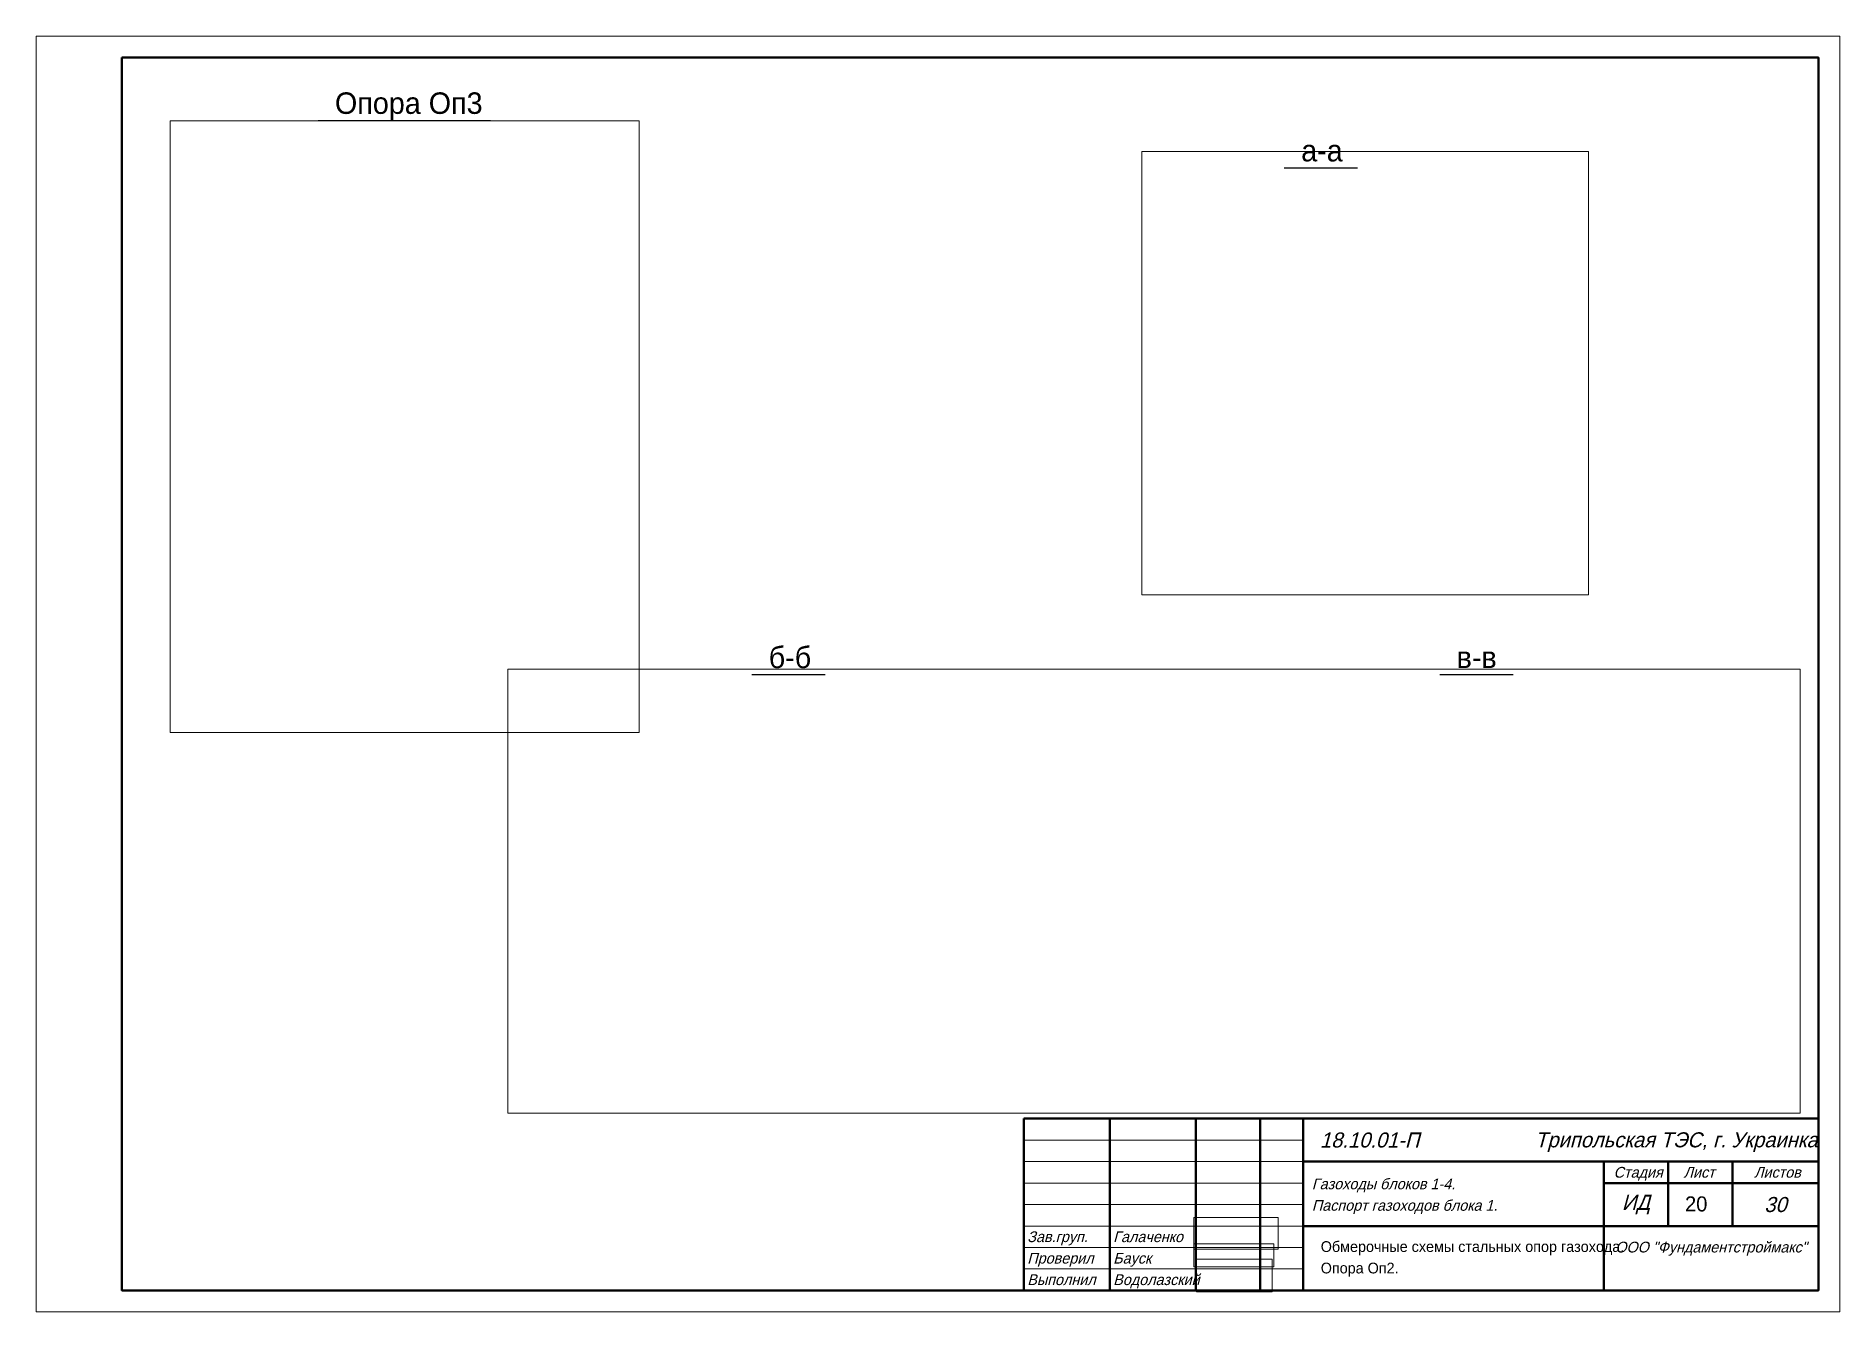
# Paper-space layout 'Лист 03 (4)' of a CAD drawing. Header units: millimetres. Extents: x 1010 to 1430, y 13 to 310.
import ezdxf
from ezdxf.enums import TextEntityAlignment as Align

# ---------------------------------------------------------------- set-up
doc = ezdxf.new("R2010")
doc.units = ezdxf.units.MM
for name, color, linetype, lineweight in [('АС.Перегородки', 121, 'Continuous', 30), ('Невидимые', 10, 'Continuous', 0), ('Основные линии', 50, 'Continuous', 50), ('Тонкие линии', 130, 'Continuous', 20), ('Утолщенные линии', 201, 'Continuous', 35)]:
    doc.layers.add(name, color=color, linetype=linetype, lineweight=lineweight)
doc.styles.add('AltoText', font='mipgost.shx')
doc.styles.add('AltoTextC', font='mipgost.shx', dxfattribs={"oblique": 15})
picture_1 = doc.add_image_def('image1.png', size_in_pixel=(944, 271))
picture_2 = doc.add_image_def('image2.png', size_in_pixel=(548, 207))
picture_3 = doc.add_image_def('image3.png', size_in_pixel=(553, 239))

# ---------------------------------------------------------------- blocks, each defined once
blk = doc.blocks.new('dfgbdfhetrhhtherh')
at = {"layer": 'Невидимые', "ltscale": 200}
image = blk.add_image(picture_2, insert=(-0.36, 9.37), size_in_units=(19.59, 7.4), dxfattribs=at)
image.dxf.flags = 15
image = blk.add_image(picture_1, insert=(-0.36, 5.29), size_in_units=(18.63, 5.35), dxfattribs=at)
image.dxf.flags = 15
image = blk.add_image(picture_3, insert=(0.26, -0.49), size_in_units=(17.56, 7.59), dxfattribs=at)
image.dxf.flags = 15
blk = doc.blocks.new('vfgbrebeb')
at = {"layer": 'Основные линии'}
for p, q in [((-185, 40), (0, 40)), ((-185, 0), (-185, 40)), ((-165, 0), (-165, 40)), ((-145, 0), (-145, 40)), ((-130, 0), (-130, 40)), ((-120, 0), (-120, 40)), ((-120, 30), (0, 30)), ((-50, 30), (-50, 0)), ((-35, 15), (-35, 30)), ((-20, 15), (-20, 30)), ((-50, 25), (0, 25)), ((-120, 15), (0, 15))]:
    blk.add_line(p, q, dxfattribs=at)
at = {"layer": 'Тонкие линии'}
for p, q in [((0, 0), (0, 40)), ((-185, 35), (-120, 35)), ((-185, 30), (-120, 30)), ((-185, 25), (-120, 25)), ((-185, 20), (-120, 20)), ((-185, 15), (-120, 15)), ((-185, 10), (-120, 10)), ((-185, 5), (-120, 5)), ((-185, 0), (0, 0))]:
    blk.add_line(p, q, dxfattribs=at)
at = {"layer": 'Тонкие линии', "ltscale": 100}
blk.add_blockref('dfgbdfhetrhhtherh', (-145.04, 0.2), dxfattribs=at)
at = {"layer": 'Утолщенные линии', "ltscale": 200, "style": 'AltoTextC', "oblique": 15}
for s, height, p in [('18.10.01-П', 3.5, (-116.07, 35.02)), ('Трипольская ТЭС, г. Украинка', 3.5, (-65.99, 35.06)), ('Газоходы блоков 1-4.', 2.5, (-117.95, 24.8)), ('Паспорт газоходов блока 1.', 2.5, (-117.95, 19.8)), ('Зав.груп.', 2.5, (-184.21, 12.5)), ('Галаченко', 2.5, (-164.21, 12.5)), ('Проверил', 2.5, (-184.21, 7.5)), ('Бауск', 2.5, (-164.21, 7.5)), ('Выполнил', 2.5, (-184.21, 2.5)), ('Водолазский', 2.5, (-164.21, 2.5))]:
    blk.add_text(s, height=height, dxfattribs=at).set_placement(p, align=Align.MIDDLE_LEFT)
at = {"layer": 'Утолщенные линии', "style": 'AltoTextC', "oblique": 15}
for s, p in [('Стадия', (-47.69, 27.5)), ('Лист', (-31.41, 27.5)), ('Листов', (-15, 27.5))]:
    blk.add_text(s, height=2.5, dxfattribs=at).set_placement(p, align=Align.MIDDLE_LEFT)
at = {"layer": 'Утолщенные линии', "ltscale": 200, "style": 'AltoTextC', "oblique": 15}
for s, height, p in [('ИД', 3.5, (-42.5, 20)), ('30', 3.5, (-10, 20)), ('ООО "Фундаментстроймакс"', 2.5, (-25, 9.81))]:
    blk.add_text(s, height=height, dxfattribs=at).set_placement(p, align=Align.MIDDLE)

psp = doc.layouts.new('Лист 03 (4)')

# ---------------------------------------------------------------- linework, layer by layer
at = {"layer": 'АС.Перегородки', "ltscale": 100}
for p, q in [((1075.61, 289.98), (1115.72, 289.98)), ((1300.58, 278.93), (1317.66, 278.93)), ((1176.61, 160.99), (1193.68, 160.99)), ((1336.78, 160.99), (1353.85, 160.99))]:
    psp.add_line(p, q, dxfattribs=at)
at = {"layer": 'Основные линии'}
psp.add_lwpolyline([(1029.95, 304.62), (1424.95, 304.62), (1424.95, 17.62), (1029.95, 17.62)], close=True, dxfattribs=at)
at = {"layer": 'Тонкие линии'}
psp.add_lwpolyline([(1009.95, 12.62), (1429.95, 12.62), (1429.95, 309.62), (1009.95, 309.62)], close=True, dxfattribs=at)

# ---------------------------------------------------------------- block references
psp.add_blockref('vfgbrebeb', (1424.95, 17.62), dxfattribs=at)

# ---------------------------------------------------------------- texts
at = {"layer": 'Основные линии', "ltscale": 200, "style": 'AltoText'}
psp.add_text('Опора Оп3', height=5, dxfattribs=at).set_placement((1079.54, 294.01), align=Align.MIDDLE_LEFT)
at = {"layer": 'Утолщенные линии', "ltscale": 200, "style": 'AltoText'}
for s, height, p in [('а-а', 5, (1304.52, 282.95)), ('б-б', 5, (1180.54, 165.01)), ('в-в', 5, (1340.71, 165.01)), ('Обмерочные схемы стальных опор газохода.', 2.5, (1309.07, 27.83)), ('Опора Оп2.', 2.5, (1309.07, 22.83))]:
    psp.add_text(s, height=height, dxfattribs=at).set_placement(p, align=Align.MIDDLE_LEFT)
psp.add_text('20', height=3.5, dxfattribs=at).set_placement((1396.49, 37.76), align=Align.MIDDLE)

# ---------------------------------------------------------------- viewports
at = {"layer": 'Невидимые', "ltscale": 400}
psp.add_viewport(center=(1095.77, 218.68), size=(109.26, 142.384), view_center_point=(369535.03, -1037443.95), view_height=14238.378, dxfattribs=at)
for center, size, view_center_point, view_height, status in [((1319.41, 231.15), (103.97, 103.1708), (382480.24, -1039658.3), 10317.0829, 4), ((1270.23, 110.56), (300.86, 103.3657), (376643.2, -1024834.66), 10336.5724, 3)]:
    psp.add_viewport(center=center, size=size, view_center_point=view_center_point, view_height=view_height, status=status, dxfattribs=at)

doc.saveas('drawing.dxf')
